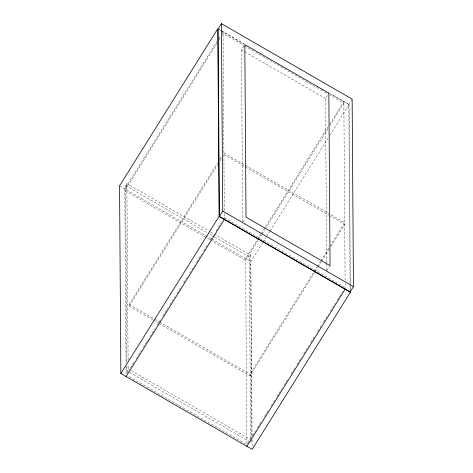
<?xml version="1.0" encoding="UTF-8"?>
<svg xmlns="http://www.w3.org/2000/svg" width="473" height="473" viewBox="0 0 473 473"><rect width="100%" height="100%" fill="white"/><g stroke="black" fill="none" stroke-linecap="round" stroke-linejoin="round"><path stroke-width="0.35" stroke-dasharray="2.37 1.77" d="M126.865 361.999L125.635 185.605L126.859 183.642L209.764 231.516M217.172 41.139L124.801 188.875L126.019 363.264M218.739 38.638L220.696 35.505M222.263 33.004L223.043 31.75L224.308 212.791M216.794 43.457L124.813 190.566L210.461 240.018M218.751 40.329L220.708 37.196M222.275 34.695L223.055 33.441L244.151 45.621M242.679 221.713L241.478 49.967L244.074 45.822M152.82 319.76L129.17 306.108L129.159 304.417L217.627 162.919M219.975 159.165L221.541 156.658M129.17 306.108L217.639 164.61M219.986 160.855L221.553 158.349M250.01 441.924L126.924 370.856L128.153 368.893L128.124 364.464M126.882 373.623L128.449 371.122M130.406 367.988L134.32 361.733M136.277 358.599L141.368 350.463M143.325 347.33L148.41 339.194M149.976 336.687L155.067 328.552M157.024 325.424L160.938 319.163M162.895 316.035L167.98 307.893M169.937 304.766L175.028 296.624M176.985 293.497L181.679 285.982M183.636 282.854L187.55 276.593M189.507 273.465L194.598 265.323M196.555 262.196L201.64 254.06M203.597 250.927L208.297 243.418M210.254 240.284L214.168 234.029M216.126 230.895L221.21 222.759M243.057 221.861L245.28 218.307M326.666 262.87L325.519 98.49L328.108 94.346M260.871 234.218L245.605 258.63L246.912 446.317M261.262 233.591L328.191 126.545M329.758 124.038L343.847 101.506L345.095 280.323M258.14 240.284L245.617 260.321L211.1 240.39M258.53 239.663L261.664 234.655M262.054 234.029L264.797 229.647M265.187 229.021L328.203 128.23M329.77 125.729L343.859 103.191L329.799 95.073M250.619 438.601L249.354 257.046L250.578 255.083L210.402 231.882M350.109 291.226L348.808 104.462L351.77 99.72M252.074 436.047L250.856 261.664L262.598 242.88M262.988 242.259L266.122 237.251M266.512 236.624L269.645 231.616M270.036 230.99L327.96 138.341M329.918 135.213L349.098 104.539L329.787 93.382M159.212 323.455L249.969 375.858L249.957 374.173L313.765 272.117M314.161 271.49L316.898 267.109M317.288 266.482L320.422 261.474M320.812 260.848L329.427 247.072M329.817 246.445L344.693 222.659L329.35 213.796M249.969 375.858L314.563 272.554M314.953 271.928L317.69 267.547M318.087 266.92L321.214 261.912M321.61 261.285L329.439 248.763M331.005 246.256L344.705 224.344L329.362 215.487M326.719 270.976L329.681 266.234M248.467 442.125L246.9 444.626L128.017 375.982M250.424 438.991L255.515 430.856M257.472 427.728L261.386 421.467M264.513 416.459L268.428 410.197M271.171 405.816L275.085 399.555M277.042 396.427L282.127 388.286M284.084 385.158L287.998 378.897M291.132 373.889L295.046 367.627M297.003 364.5L301.697 356.991M303.654 353.857L308.745 345.722M310.702 342.588L314.616 336.333M317.75 331.325L321.664 325.063M323.621 321.93L328.315 314.421M330.272 311.287L335.363 303.152M337.32 300.024L342.405 291.882M250.643 442.29L251.873 440.328M218.378 29.054L220.708 30.402M221.293 30.739L244.139 43.93M219.36 29.716L220.637 30.455M221.275 30.822L244.228 44.078M329.675 93.418L348.808 104.462M244.789 45.987L320.209 89.539M320.848 89.905L326.601 93.228M241.478 49.967L244.027 51.439M244.665 51.805L325.519 98.49M223.889 152.903L328.711 213.429M223.9 154.594L328.723 215.12M224.344 217.751L345.148 287.501M125.635 185.605L209.172 233.845M209.811 234.212L214.275 236.79M214.913 237.162L249.354 257.046M119.551 185.848L211.088 238.699M211.727 239.072L250.856 261.664M129.159 304.417L154.086 318.814M154.724 319.18L159.2 321.764M159.839 322.131L249.957 374.173M153.459 320.132L158.567 323.083M128.153 368.893L130.702 370.365M131.34 370.731L251.234 439.961M349.098 104.539L350.398 290.747M345.119 283.28L345.16 289.192M326.672 263.603L326.719 270.237M252.097 439.742L252.156 447.872M250.578 255.083L251.849 436.638M224.314 213.53L224.356 219.437M126.859 183.642L128.094 360.036M126.888 365.688L126.924 370.856M126.043 366.959L126.108 375.828"/><path stroke-width="0.71" d="M221.417 23.65L218.083 28.983L219.395 216.48L350.115 291.959L353.449 286.632L352.143 99.129L221.417 23.65L222.73 211.147L219.395 216.48M120.857 373.534L219.105 216.409L217.793 28.717L119.551 185.848L120.857 373.534L252.168 449.35L350.41 292.225L350.398 290.747M126.114 376.567L224.356 219.437M246.912 446.317L345.16 289.192M222.73 211.147L353.449 286.632M219.105 216.409L350.41 292.225M328.847 93.157L244.813 44.633L246.019 217.119L330.053 265.643L328.847 93.157"/></g></svg>
